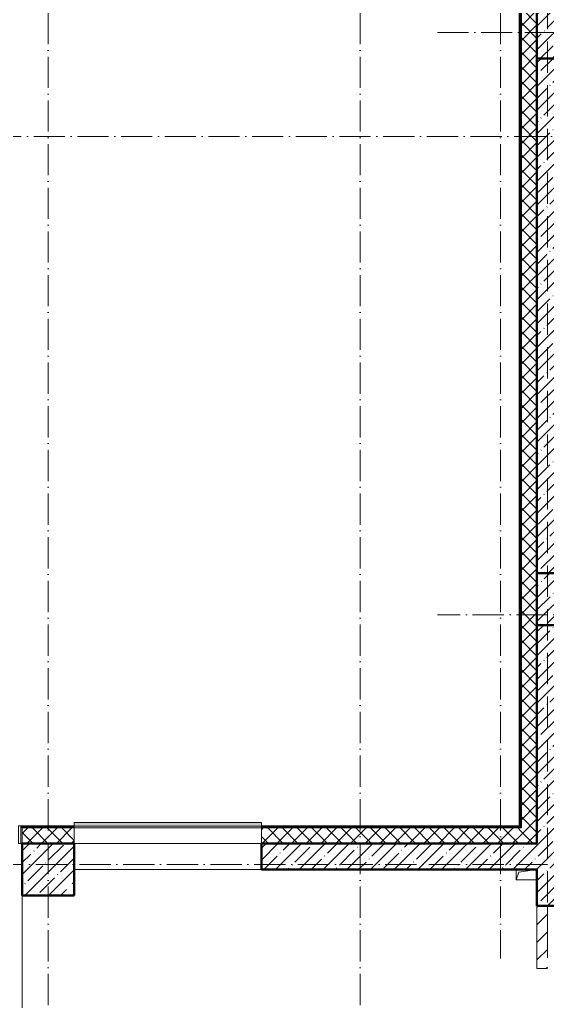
# Model space of a CAD drawing. Header units: millimetres. Extents: x -213536 to 1564669, y -45299 to 942238.
# Drawn here: x 187654 to 192729, y 525279 to 534722 of the extents above; entities that cross this region are included whole.
import ezdxf

# ---------------------------------------------------------------- set-up
doc = ezdxf.new("R2010")
doc.units = ezdxf.units.MM
doc.linetypes.add('50_200_ШТРИХ_1Т_ш5_п1_п1_', pattern=[700, 500, -100, 0, -100])
for name, color, linetype, lineweight in [('A-FLOR-____-OTLN', 7, 'Continuous', 9), ('A-GENM-____-OTLN', 7, 'Continuous', 9), ('A-GLAZ-____-OTLN', 7, 'Continuous', 9), ('A-WALL-____-MCUT', 7, 'Continuous', 13), ('A-WALL-____-MCUT-1', 7, 'Continuous', 9), ('A-WALL-____-MCUT-2', 7, 'Continuous', 50), ('A-WALL-____-OTLN', 7, 'Continuous', 9), ('A-WALL-____-PATT-1', 7, 'Continuous', 9), ('A-WALL-FNSH-MCUT-1', 7, 'Continuous', 9), ('S-COLS-____-MCUT', 7, 'Continuous', 50), ('S-COLS-____-OTLN', 7, 'Continuous', 9), ('S-GRID-____-OTLN-1', 7, '50_200_ШТРИХ_1Т_ш5_п1_п1_', 9)]:
    doc.layers.add(name, color=color, linetype=linetype, lineweight=lineweight)
doc.layers.add('A-GLAZ-____-OTLN-1', color=7, linetype='Continuous', lineweight=9, true_color=0xc0c0c0)
pattern_1 = [(45, (142429.06, 459015.94), (-114.04925, 114.04925), []), (45, (142543.1, 459015.94), (-114.04925, 114.04925), [201.612, -40.322, 3.353, -36.97])]
pattern_2 = [(45, (142429.06, 459015.94), (-70.71068, 70.71068), []), (135, (142429.06, 459015.94), (-70.71068, -70.71068), [])]

# ---------------------------------------------------------------- blocks, each defined once
blk = doc.blocks.new('BSC_Колонна _Прямоугольная - 500х800-V76-АР1_План отверстий 3 этажа в осях 1-64_Ю-ЯЯ')
at = {"layer": 'S-COLS-____-OTLN'}
h = blk.add_hatch(dxfattribs=at)
h.set_pattern_fill('FP_85', color=256, style=0, pattern_type=2)
h.set_pattern_definition([(315, (-75581.04, 50600), (114.04925, 114.04925), []), (315, (-75581.04, 50485.95), (114.04925, 114.04925), [201.613, -40.323, 3.353, -36.97])])
h.paths.add_polyline_path([(-250, -400), (250, -400), (250, 400), (-250, 400)], flags=0)
at = {"layer": 'S-COLS-____-MCUT'}
for p, q in [((250, 400), (-250, 400)), ((-250, 400), (-250, -400)), ((250, -400), (250, 400)), ((-250, -400), (250, -400))]:
    blk.add_line(p, q, dxfattribs=at)
blk = doc.blocks.new('BSC_Колонна _Прямоугольная - 500х800-V77-АР1_План отверстий 3 этажа в осях 1-64_Ю-ЯЯ')
at = {"layer": 'S-COLS-____-OTLN'}
h = blk.add_hatch(dxfattribs=at)
h.set_pattern_fill('FP_86', color=256, style=0, pattern_type=2)
h.set_pattern_definition([(315, (-70131.04, 50600), (114.04925, 114.04925), []), (315, (-70131.04, 50485.95), (114.04925, 114.04925), [201.613, -40.323, 3.353, -36.97])])
h.paths.add_polyline_path([(-250, -400), (250, -400), (250, 400), (-250, 400)], flags=0)
at = {"layer": 'S-COLS-____-MCUT'}
for p, q in [((250, 400), (-250, 400)), ((-250, 400), (-250, -400)), ((250, -400), (250, 400)), ((-250, -400), (250, -400))]:
    blk.add_line(p, q, dxfattribs=at)
blk = doc.blocks.new('BSC_Колонна _Прямоугольная - 500х500-V148-АР1_План отверстий 3 этажа в осях 1-64_Ю-ЯЯ')
at = {"layer": 'S-COLS-____-OTLN'}
h = blk.add_hatch(dxfattribs=at)
h.set_pattern_fill('FP_154', color=256, style=0, pattern_type=2)
h.set_pattern_definition([(45, (-45500, -67531.04), (-114.04925, 114.04925), []), (45, (-45385.95, -67531.04), (-114.04925, 114.04925), [201.613, -40.323, 3.353, -36.97])])
h.paths.add_polyline_path([(-250, -250), (250, -250), (250, 250), (-250, 250)], flags=0)
at = {"layer": 'S-COLS-____-MCUT'}
for p, q in [((250, 250), (-250, 250)), ((-250, 250), (-250, -250)), ((250, -250), (250, 250)), ((-250, -250), (250, -250))]:
    blk.add_line(p, q, dxfattribs=at)
blk = doc.blocks.new('AR_Отверстие прямоугольное _в плите_ - AR_Отверстие прямоугольное _в плите_-30510712-АР1_План отверстий 3 этажа в осях 1-64_Ю-ЯЯ')
at = {"layer": 'A-GENM-____-OTLN'}
for p, q in [((-100, 50), (-100, -50)), ((-100, -50), (-75, 25)), ((-75, 25), (100, 50)), ((-100, -50), (100, -50))]:
    blk.add_line(p, q, dxfattribs=at)
blk = doc.blocks.new('Отлив_СКБ - Отлив витража_СФТК-31884011-АР1_План отверстий 3 этажа в осях 1-64_Ю-ЯЯ')
at = {"layer": 'A-GLAZ-____-OTLN-1'}
for points in [[(1800, 2), (1800, 37), (0, 37), (0, 2), (1715.4, 2)], [(1715.4, 0), (1800, 0), (1800, 2), (0, 2), (0, 0)]]:
    blk.add_hatch(color=256, dxfattribs=at).paths.add_polyline_path(points, flags=0)
at = {"layer": 'A-GLAZ-____-OTLN'}
for p, q in [((0, 3), (0, 37)), ((1800, 37), (0, 37)), ((0, 2), (1800, 2)), ((1800, 37), (1800, 3)), ((1800, 0), (0, 0))]:
    blk.add_line(p, q, dxfattribs=at)
blk = doc.blocks.new('Стены 11 - Стены 4-31628984-АР1_План отверстий 3 этажа в осях 1-64_Ю-ЯЯ')
at = {"layer": 'A-WALL-____-MCUT'}
for p, q in [((-1828.5, 41030.2), (-1828.5, 41010.2)), ((-1658.5, 41030.2), (-1828.5, 41030.2)), ((-1828.5, 41010.2), (-1658.5, 41010.2)), ((-1658.5, 41010.2), (-1658.5, 41030.2))]:
    blk.add_line(p, q, dxfattribs=at)

msp = doc.modelspace()

# ---------------------------------------------------------------- hatches: boundary and pattern name
at = {"layer": 'A-WALL-____-PATT-1'}
h = msp.add_hatch(dxfattribs=at)
h.set_pattern_fill('FP_4', color=256, style=0, pattern_type=2)
h.set_pattern_definition(pattern_2)
h.paths.add_polyline_path([(192629.1, 526797), (192629.1, 544697), (192479.1, 544697), (192479.1, 526797)], flags=0)
h = msp.add_hatch(dxfattribs=at)
h.set_pattern_fill('FP_12', color=256, style=0, pattern_type=2)
h.set_pattern_definition(pattern_1)
h.paths.add_polyline_path([(192879.1, 529397), (192879.1, 534347), (192629.1, 534347), (192629.1, 529397)], flags=0)
h = msp.add_hatch(dxfattribs=at)
h.set_pattern_fill('FP_12', color=256, style=0, pattern_type=2)
h.set_pattern_definition(pattern_1)
h.paths.add_polyline_path([(192629.1, 526197), (192879.1, 526197), (192879.1, 528897), (192629.1, 528897), (192629.1, 526547)], flags=0)
h = msp.add_hatch(dxfattribs=at)
h.set_pattern_fill('FP_4', color=256, style=0, pattern_type=2)
h.set_pattern_definition(pattern_2)
h.paths.add_polyline_path([(192479.1, 526797), (192479.1, 526947), (189979.1, 526947), (189979.1, 526797), (192304.1, 526797)], flags=0)
h.paths.add_polyline_path([(188179.1, 526797), (188179.1, 526947), (187679.1, 526947), (187679.1, 526797)], flags=0)
h = msp.add_hatch(dxfattribs=at)
h.set_pattern_fill('FP_12', color=256, style=0, pattern_type=2)
h.set_pattern_definition(pattern_1)
h.paths.add_polyline_path([(192629.1, 526547), (192629.1, 526797), (189979.1, 526797), (189979.1, 526547), (191904, 526547)], flags=0)
h = msp.add_hatch(dxfattribs=at)
h.set_pattern_fill('FP_7', color=256, style=0, pattern_type=2)
h.set_pattern_definition([(45, (142429.06, 459015.94), (-84.85281, 84.85281), [])])
h.paths.add_polyline_path([(192729.1, 525597), (192729.1, 526197), (192629.1, 526197), (192629.1, 525597)], flags=0)

# ---------------------------------------------------------------- linework, layer by layer
at = {"layer": 'A-FLOR-____-OTLN'}
msp.add_line((187679.1, 526297), (187679.1, 522197), dxfattribs=at)
at = {"layer": 'A-WALL-____-MCUT-1'}
for p, q in [((192467.1, 544947), (192467.1, 526959)), ((192473.1, 544947), (192473.1, 526953)), ((192479.1, 544697), (192479.1, 526947)), ((188179.1, 526959), (187664.1, 526959)), ((188179.1, 526953), (187664.1, 526953)), ((188179.1, 526947), (187679.1, 526947)), ((187679.1, 526947), (187679.1, 526797)), ((188179.1, 526797), (188179.1, 526947)), ((192467.1, 526959), (189979.1, 526959)), ((192473.1, 526953), (189979.1, 526953)), ((189979.1, 526947), (189979.1, 526797))]:
    msp.add_line(p, q, dxfattribs=at)
at = {"layer": 'A-WALL-____-MCUT-2'}
for p, q in [((192629.1, 534347), (192629.1, 529397)), ((192629.1, 528897), (192629.1, 526797)), ((189979.1, 526797), (189979.1, 526547)), ((192629.1, 526797), (189979.1, 526797)), ((189979.1, 526547), (192629.1, 526547)), ((192629.1, 526547), (192629.1, 526197)), ((192629.1, 526197), (195579.1, 526197))]:
    msp.add_line(p, q, dxfattribs=at)
at = {"layer": 'A-WALL-____-OTLN'}
for p, q in [((188179.1, 526947), (189979.1, 526947)), ((187679.1, 526797), (187664.1, 526797)), ((189979.1, 526797), (188179.1, 526797)), ((189979.1, 526547), (188179.1, 526547))]:
    msp.add_line(p, q, dxfattribs=at)
at = {"layer": 'A-WALL-FNSH-MCUT-1'}
for p, q in [((192459.1, 544947), (192459.1, 526967)), ((188179.1, 526967), (187664.1, 526967)), ((187664.1, 526967), (187664.1, 526947)), ((187664.1, 526947), (187679.1, 526947)), ((188179.1, 526947), (188179.1, 526967)), ((192459.1, 526967), (189979.1, 526967)), ((189979.1, 526967), (189979.1, 526947)), ((189979.1, 526947), (192479.1, 526947)), ((192629.1, 526197), (192629.1, 525597)), ((192729.1, 525697), (192729.1, 526197)), ((192629.1, 525597), (192729.1, 525597))]:
    msp.add_line(p, q, dxfattribs=at)
at = {"layer": 'S-GRID-____-OTLN-1', "color": 251, "ltscale": 0.6, "true_color": 0x636466}
for p, q in [((187929.1, 549908.8), (187929.1, 511907.5)), ((190929.1, 549908.8), (190929.1, 511907.5)), ((192279.1, 549908.8), (192279.1, 525691.4)), ((192729.1, 549635.4), (192729.1, 525691.4)), ((191671.1, 534597), (246503.5, 534597)), ((176866.5, 533597), (246503.5, 533597)), ((246503.5, 528997), (191671.1, 528997)), ((246503.5, 526597), (137760.3, 526597))]:
    msp.add_line(p, q, dxfattribs=at)

# ---------------------------------------------------------------- block references
at = {"layer": 'A-GENM-____-OTLN'}
msp.add_blockref('AR_Отверстие прямоугольное _в плите_ - AR_Отверстие прямоугольное _в плите_-30510712-АР1_План отверстий 3 этажа в осях 1-64_Ю-ЯЯ', (192529.1, 526497), dxfattribs=at)
at = {"layer": 'A-GLAZ-____-OTLN'}
msp.add_blockref('Отлив_СКБ - Отлив витража_СФТК-31884011-АР1_План отверстий 3 этажа в осях 1-64_Ю-ЯЯ', (188179.1, 526964), dxfattribs=at)
at = {"layer": 'A-WALL-____-OTLN', "rotation": 89.9999999999999}
msp.add_blockref('Стены 11 - Стены 4-31628984-АР1_План отверстий 3 этажа в осях 1-64_Ю-ЯЯ', (228674.3, 528625.5), dxfattribs=at)
at = {"layer": 'S-COLS-____-OTLN', "rotation": 89.9999999999999}
for name, p in [('BSC_Колонна _Прямоугольная - 500х800-V76-АР1_План отверстий 3 этажа в осях 1-64_Ю-ЯЯ', (193029.1, 534597)), ('BSC_Колонна _Прямоугольная - 500х800-V77-АР1_План отверстий 3 этажа в осях 1-64_Ю-ЯЯ', (193029.1, 529147))]:
    msp.add_blockref(name, p, dxfattribs=at)
at = {"layer": 'S-COLS-____-OTLN'}
msp.add_blockref('BSC_Колонна _Прямоугольная - 500х500-V148-АР1_План отверстий 3 этажа в осях 1-64_Ю-ЯЯ', (187929.1, 526547), dxfattribs=at)

doc.saveas('drawing.dxf')
